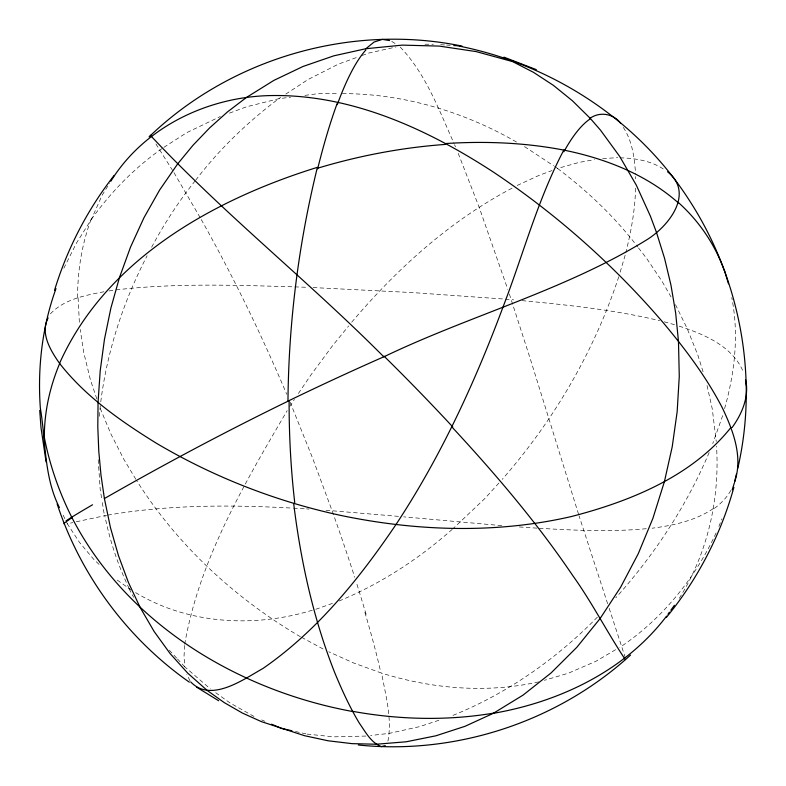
<?xml version="1.0" encoding="UTF-8"?>
<svg xmlns="http://www.w3.org/2000/svg" width="786" height="786" viewBox="0 0 786 786"><rect width="100%" height="100%" fill="white"/><g stroke="black" fill="none" stroke-linecap="round" stroke-linejoin="round"><path stroke-width="0.59" stroke-dasharray="3.93 2.95" d="M635.569 188.168C635.117 210.049 631.03 231.713 625.754 252.905M635.678 178.844L635.707 176.506M184.641 645.453L184.022 656.418L184.749 666.823L210.373 688.919M99.272 416.334L100.588 403.12M679.271 598.333C707.616 553.285 719.838 499.081 716.527 446.173M100.765 401.901C107.132 350.89 123.49 301.303 147.12 255.725M184.71 644.235C199.369 559.612 244.387 483.695 287.185 410.616M387.92 741.169C392.273 718.463 385.602 695.394 381.593 673.111L353.238 662.834L328.764 651.761M724.574 408.602C734.792 372.76 739.095 334.453 731.756 297.639M625.155 255.214L619.132 275.64M618.769 276.751C594.265 351.273 553.865 420.431 502.215 479.372M722.678 415.607L712.764 443.54M709.168 452.49C686.669 505.801 654.404 554.847 615.762 597.841M718.876 526.414L721.99 518.819M63.833 268.252L76.37 243.208L91.382 219.343L102.101 195.292L109.559 183.276M716.105 532.928C695.227 577.985 663.03 618.012 621.844 646.033L619.771 647.251M151.61 247.256C164.068 224.039 178.422 201.747 194.918 181.183M289.769 406.45L294.396 399.435M298.385 393.511L311.04 374.765L332.566 345.693L348.63 325.984M91.382 219.343C111.023 191.813 135.035 167.31 162.84 148.014M195.675 180.22C219.265 149.261 247.58 122.066 278.696 98.731L280.73 97.405M351.686 322.231C397.097 268.635 450.407 220.375 512.983 187.687M498.933 482.987L484.991 498.383L453.198 528.497M597.389 617.128C555.938 659.375 506.39 694.087 451.282 716.046M50.402 313.86C64.216 299.132 85.281 295.359 104.253 291.694M452.274 529.292C418.309 559.367 379.707 584.45 337.636 601.585M285.799 94.084L308.141 79.484L338.285 64.167L356.382 57.575M163.842 147.365L186.803 132.628L220.335 116.495M713.246 508.64C695.148 520.764 673.376 525.461 652.085 528.212M615.615 649.698L595.896 661.281L568.475 673.17L544.403 680.322M517.178 185.457L538.734 175.514L552.037 170.533M229.453 113.125L246.549 106.798L278.696 98.731L290.604 97.199M362.032 55.511L368.821 53.035L395.908 47.032M315.756 609.307L334.178 602.803M438.873 720.271L419.675 726.618L389.296 733.367L370.579 735.519M554.592 166.436L557.569 168.459L579.105 162.388L594.491 159.656M312.307 610.221C254.124 628.053 187.746 624.32 135.084 592.3M76.232 521.776L106.641 515.311M65.778 520.578L67.37 523.83L72.813 522.602M538.636 681.884C486.672 693.527 432.182 688.841 381.593 673.111M107.741 515.125C168.617 504.651 230.779 504.71 292.284 508.11M108.989 290.967L113.715 290.24M304.899 95.371L318.006 93.681L337.459 93.622M365.893 736.06L333.726 736.846L307.08 734.104M116.082 289.877C174.964 283.039 234.405 285.112 293.522 286.831M646.269 528.703C610.319 532.102 574.134 530.334 538.155 528.212M424.98 44.222L433.42 44.232M602.695 158.605L617.698 157.652M342.323 93.613C403.542 93.642 464.369 111.779 517.178 142.443M294.74 286.88L308.2 287.352M313.083 287.568L413.131 292.618L504.101 299.053M293.473 508.178L305.371 508.847M536.946 528.143L516.363 526.758M440.612 44.684L445.397 44.989M446.595 45.057L450.191 45.283M620.056 157.809C635.884 158.232 652.508 160.963 665.555 170.533M306.56 508.915L308.986 509.082M326.003 510.252L398.875 516.402M501.782 525.638L403.65 516.844M505.29 299.152L513.631 299.849M522.071 300.625C568.199 305.066 614.534 309.802 659.66 320.698M295.438 731.52L305.921 733.839M664.209 321.818L674.516 324.687M679.153 326.141C704.217 334.276 733.2 346.341 743.595 372.633M261.669 719.917L264.97 721.332M300.439 636.699L298.356 635.569C233.56 597.075 176.771 544.295 136.509 480.384M301.48 637.269L324.392 649.688M254.035 716.488L229.993 702.93L214.303 691.719M524.498 146.579L553.59 165.758M117.281 580.088L131.046 589.922M391.733 41.383L396.547 44.429M557.569 168.459C587.506 191.047 615.016 217.103 637.76 246.971M99.095 564.407L93.858 559.504L79.445 542.32L67.37 523.83M400.261 47.121C426.041 74.041 438.961 110.168 454.092 143.573M169.295 650.169L176.614 658.059M177.43 658.933L184.749 666.823M638.497 247.924L646.613 258.378L661.92 281.133L671.951 298.493M155.913 143.936L173.392 171.702M190.035 680.863L186.813 674.526M623.288 127.381C632.416 141.087 634.479 158.094 635.609 174.158M173.971 172.665L200.656 218.469M135.88 479.342L123.952 459.505L110.865 433.892L99.115 405.723M201.245 219.52C233.059 276.083 261.394 334.571 286.743 394.307M129.032 588.734L133.63 597.291M675.488 304.624L687.249 328.686L697.889 355.203L703.706 373.851M63.126 515.154L65.248 519.487M290.103 402.127L312.474 457.796L332.075 510.674A325.669 39.231 68.4 0 1 354.722 577.297M454.554 144.663L455.477 146.835M458.228 153.358L479.136 207.229L507.795 289.366M609.17 608.315L624.949 656.595M96.855 399.013L90.459 380.011L83.65 352.157L80.221 329.462M509.318 293.925L530.442 359.349L578.683 514.653M607.637 603.756L579.036 515.783M366.138 614.387L359.369 592.055A325.669 39.231 68.4 0 0 356.196 581.895M707.036 385.513L712.273 408.897L716.252 441.526M101.551 497.823L100.205 489.491L97.995 456.804M102.327 502.588L104.45 515.685M78.079 297.747L79.504 324.677M364.871 612.333A324.245 41.137 68.1 0 1 380.483 670.998M77.568 297.589A353.788 255.981 39.9 0 1 91.147 219.206M129.228 588.606A347.923 306.452 -56.5 0 1 104.774 515.567M730.833 490.395A347.982 132.706 25.1 0 1 713.678 508.886"/><path stroke-width="1.18" d="M453.787 45.519L457.383 45.745C550.888 63.921 637.495 119.433 689.175 200.106C740.019 278.332 758.834 377.192 737.789 468.289M150.264 135.221C223.558 213.743 308.132 280.69 383.823 356.834C470.136 315.333 564.554 290.378 646.426 240.015C668.139 226.83 695.03 193.513 667.55 171.81M734.576 481.965L736.453 473.987M734.596 482.024C743.301 457.01 733.102 430.551 722.363 407.905C706.241 376.789 685.048 348.689 662.569 321.926C613.296 264.617 556.242 213.989 493.343 172.055C426.562 128.54 349.564 93.318 268.252 95.627C206.345 97.552 143.877 127.725 110.806 181.271M733.888 487.34C720.772 534.755 697.634 579.361 666.41 617.383M54.529 290.329C67.134 248.789 87.462 209.616 114.167 175.396M732.159 489.884L734.311 483.105M55.993 288.629C42.179 326.701 37.453 367.74 40.341 408.072C45.952 441.378 43.761 476.621 59.422 507.569M190.693 681.904C211.002 703.106 243.306 679.428 262.838 668.542C317.141 631.03 359.271 578.801 395.957 524.567C440.681 456.774 474.872 382.625 503.158 306.658C523.27 254.477 537.585 199.732 563.808 150.097C605.279 158.467 646.249 174.472 678.249 202.808M730.941 427.505C691.709 476.503 630.46 501.252 571.294 516.559C496.723 533.694 418.702 531.287 344.013 516.097C278.057 502.264 214.431 477.564 156.434 443.265C120.838 421.227 85.556 396.665 59.549 363.368C105.874 259.537 213.104 199.693 317.387 167.339C298.611 243.817 288.619 322.457 287.971 401.214C225.7 431.573 164.51 464.123 104.4 498.56L110.482 527.72L118.489 555.731L128.403 582.416L140.163 607.519L154.174 631.561L170.051 653.5L187.726 673.16L207.16 690.413L224.236 702.605L242.363 713.04L261.473 721.666L304.496 735.686L328.106 740.785L352.099 743.644L376.307 744.234L406.205 741.788L435.876 735.804L465.027 726.303L493.284 713.344L523.063 695.109L551.015 673.003L576.826 647.31L600.219 618.385L620.626 587.221L638.252 553.727L652.891 518.377L664.416 481.612L672.207 446.851L677.168 411.638L679.271 376.347L678.475 341.32L675.655 312.975L670.979 285.22L664.553 258.299L656.457 232.342L650.376 216.081L636.316 185.172L619.692 156.443L600.563 130.24L590.129 118.234L572.434 100.785L553.521 85.448L533.498 72.332L512.6 61.603L476.208 51.611L439.256 46.089L402.285 45.126L365.863 48.722L333.844 55.826L303.052 66.456L273.852 80.398L246.421 97.474L227.439 111.946L209.616 127.912L193.002 145.263L177.675 163.881L159.666 189.947L143.956 217.742L130.545 247.05L119.462 277.556L110.875 308.132L104.459 339.316L100.205 370.796L98.053 402.383L97.798 426.867L98.771 451.135L100.981 475.078L104.4 498.56M48.113 317.947C39.958 333.392 50.687 350.723 59.549 363.368M666.557 616.145C625.184 670.664 559.622 701.878 493.284 713.344M667.982 614.18L669.407 612.206M670.831 610.241L674.398 605.308M149.114 136.833C230.583 58.252 351.087 23.216 462.001 46.099M630.529 655.072C557.795 721.587 456.401 755.11 358.328 745M365.863 48.722L374.077 42.051L382.34 39.379L389.561 40.567M44.242 436.918C49.665 464.978 59.088 492.164 71.968 517.669L64.059 523.24L64.285 524.115M590.129 118.234C599.895 111.268 613.64 113.715 620.724 123.343M385.238 745.609L381.338 746.631C370.884 742.603 365.431 731.815 359.33 723.14C349.711 707.174 341.989 690.167 334.846 672.973C313.349 618.69 300.753 561.243 293.659 503.394M445.642 143.543C485.119 141.028 524.92 142.58 563.808 150.097M352.668 711.517C237.785 690.452 126.575 623.524 71.968 517.669M291.95 730.744L281.467 728.426L271.573 724.171M503.954 57.152L536.337 69.64M218.665 700.748L196.49 687.092M189.338 682.179C127.705 638.949 80.634 575.48 57.152 503.954M625.283 659.572C607.146 632.288 592.035 602.489 572.827 575.686C536.966 522.611 495.308 473.781 451.822 426.867M724.427 270.276L728.484 283.785M46.099 462.001L41 427.672L39.722 410.351M745.541 379.874L746.287 385.189M384.01 356.137A351.971 55.796 45.4 0 1 452.785 426.965M287.833 401.214A353.788 41.609 -23.9 0 1 383.804 356.785M493.205 713.187A339.758 253.328 18 0 1 352.688 711.33M294.73 502.509A351.853 137.638 -89.2 0 1 289.12 401.145M317.642 168.862A351.578 70.092 -85 0 1 337.165 103.506M317.682 168.194A351.362 202.857 -15.7 0 1 445.387 144.418M337.263 104.666A351.971 72.086 -85.4 0 1 365.824 50.009M746.464 385.16A348.611 123.431 -11.3 0 1 732.188 427.427M44.301 436.918A352.904 247.226 -8.5 0 1 59.726 363.387M563.886 151.777A298.621 74.582 -84.1 0 1 590.099 118.951M678.495 202.611A350.978 241.282 -30.7 0 1 724.26 270.355M66.505 520.568A351.489 5.757 -28.2 0 1 92.552 504.779"/></g></svg>
